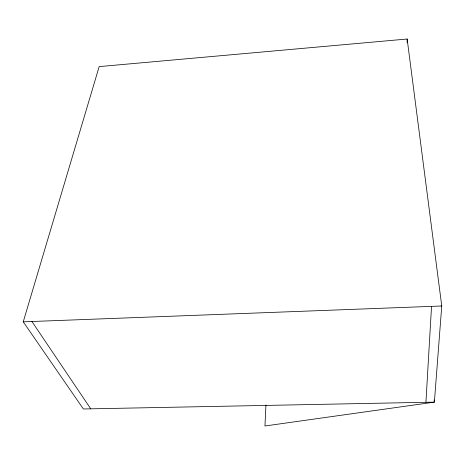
<?xml version="1.0" encoding="UTF-8"?>
<svg xmlns="http://www.w3.org/2000/svg" width="465" height="465" viewBox="0 0 465 465"><rect width="100%" height="100%" fill="white"/><g stroke="black" fill="none" stroke-linecap="round" stroke-linejoin="round"><path stroke-width="0.7" d="M407.113 42.641L407.154 39.014L99.173 66.605L23.25 321.832L83.38 408.979L434.374 402.132L441.75 305.982L407.154 39.014M265.945 404.992L264.957 425.987L434.374 402.132L434.136 399.97M425.923 402.301L431.532 306.371M23.25 321.832L441.75 305.982M31.928 321.507L90.756 408.834"/></g></svg>
